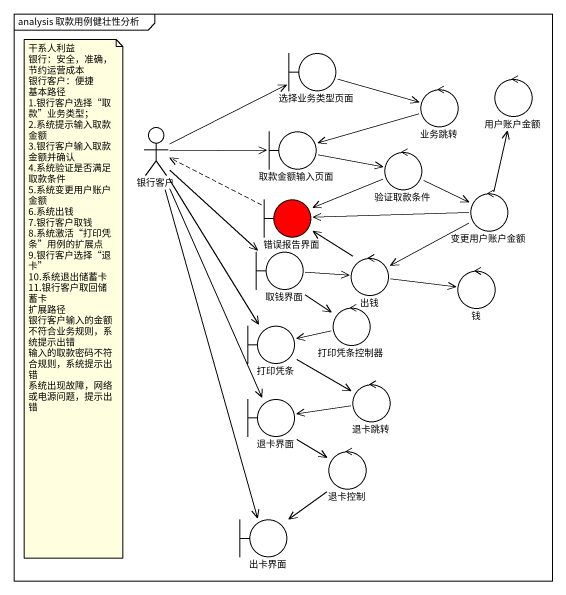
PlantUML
@startuml
mainframe analysis 取款用例健壮性分析
boundary 选择业务类型页面
control 用户账户金额
actor 银行客户
control 业务跳转
boundary 取款金额输入页面
control 验证取款条件
boundary 错误报告界面 #FF0000
control 变更用户账户金额
boundary 取钱界面
control 出钱
control 钱
control 打印凭条控制器
boundary 打印凭条
control 退卡跳转
boundary 退卡界面
control 退卡控制
boundary 出卡界面
选择业务类型页面 -right-> 业务跳转
银行客户 -right-> 选择业务类型页面
银行客户 -right-> 取款金额输入页面
银行客户 --> 取钱界面
银行客户 --> 打印凭条
银行客户 --> 退卡界面
银行客户 --> 出卡界面
业务跳转 -left-> 取款金额输入页面
取款金额输入页面 -right-> 验证取款条件
验证取款条件 -left-> 错误报告界面
验证取款条件 -right-> 变更用户账户金额
错误报告界面 .left.> 银行客户
变更用户账户金额 -up-> 用户账户金额
变更用户账户金额 -left-> 错误报告界面
变更用户账户金额 -left-> 出钱
取钱界面 -right-> 出钱
取钱界面 --> 打印凭条控制器
出钱 -up-> 错误报告界面
出钱 -right-> 钱
打印凭条控制器 -left-> 打印凭条
打印凭条 --> 退卡跳转
退卡跳转 -left-> 退卡界面
退卡界面 --> 退卡控制
退卡控制 --> 出卡界面
note as N1
  干系人利益
  银行：安全，准确，节约运营成本
  银行客户：便捷
  基本路径
  1.银行客户选择“取款”业务类型；
  2.系统提示输入取款金额
  3.银行客户输入取款金额并确认
  4.系统验证是否满足取款条件
  5.系统变更用户账户金额
  6.系统出钱
  7.银行客户取钱
  8.系统激活“打印凭条”用例的扩展点
  9.银行客户选择“退卡”
  10.系统退出储蓄卡
  11.银行客户取回储蓄卡
  扩展路径
  银行客户输入的金额不符合业务规则，系统提示出错
  输入的取款密码不符合规则，系统提示出错
  系统出现故障，网络或电源问题，提示出错
end note
@enduml
